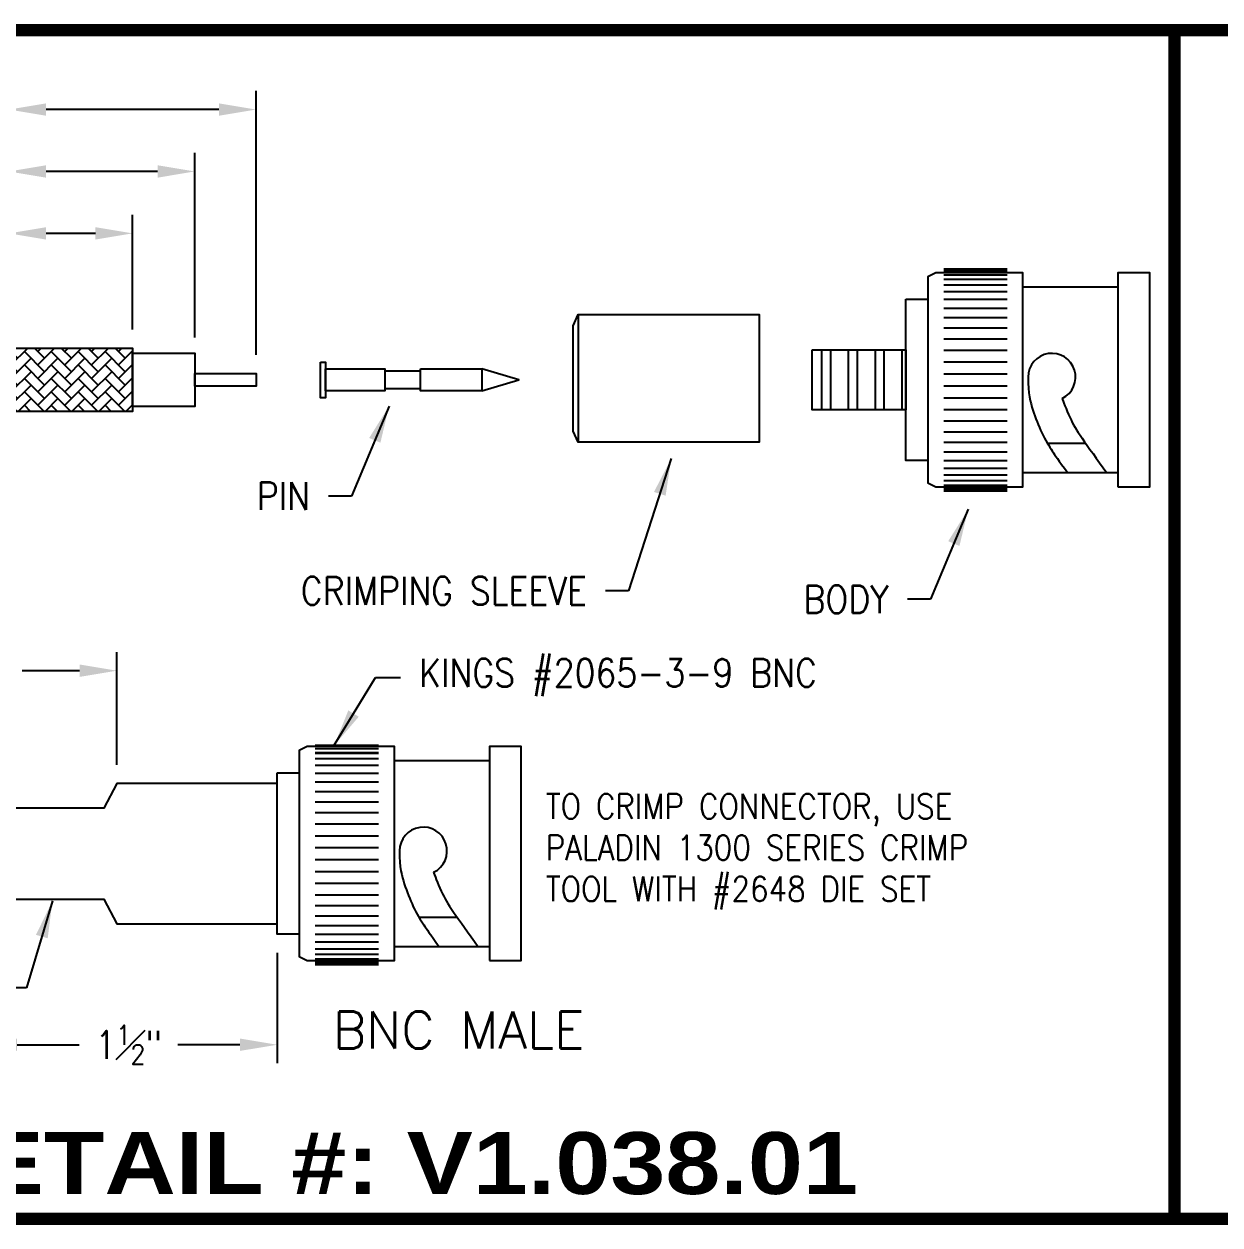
# Model space of a CAD drawing. Header units: inches. Extents: x 0 to 36.7, y 0 to 29.3.
# Drawn here: x 13.326 to 16.345, y 16.134 to 19.166 of the extents above; entities that cross this region are included whole.
import ezdxf
from ezdxf.enums import TextEntityAlignment as Align

# ---------------------------------------------------------------- set-up
doc = ezdxf.new("R2010")
doc.units = ezdxf.units.IN
doc.header["$MEASUREMENT"] = 0
for name, color, linetype in [('CABLE', 7, 'Continuous'), ('CONN', 7, 'Continuous'), ('CONN-TXT', 7, 'Continuous'), ('HEAT SHRINK', 7, 'Continuous')]:
    doc.layers.add(name, color=color, linetype=linetype)
doc.styles.add('Arial Black', font='')
doc.styles.add('ROMANS', font='romans', dxfattribs={"width": 0.875})
doc.styles.get('Arial Black').set_extended_font_data('Arial Black')
doc.dimstyles.new('CONN2', dxfattribs={"dimscale": 0.75, "dimtxt": 0.09375, "dimasz": 0.125, "dimexe": 0.0625, "dimexo": 0.0625, "dimgap": 0.0625, "dimtad": 0, "dimdec": 3, "dimzin": 4, "dimdsep": 46, "dimtxsty": 'ROMANS', "dimcen": 0.0625, "dimadec": 0, "dimazin": 0, "dimtfac": 1, "dimtdec": 3, "dimtofl": 0, "dimtmove": 0, "dimatfit": 3, "dimfxl": 1, "dimtolj": 1, "dimtzin": 0, "dimarcsym": 0})

# ---------------------------------------------------------------- blocks, each defined once
blk = doc.blocks.new('Y1.038.01')
at = {"layer": 'CONN', "const_width": 0.0312}
blk.add_lwpolyline([(0, 0), (4, 0), (4, 3), (0, 3)], close=True, dxfattribs=at)
blk = doc.blocks.new('*D12')
at = {"layer": 'CONN-TXT', "color": 0, "lineweight": -2, "transparency": 16777216}
for p, q in [((1.0575, 2.2639), (1.0575, 2.8466)), ((1.6815, 2.1804), (1.6815, 2.8466)), ((1.0575, 2.7997), (0.8968, 2.7997)), ((1.5877, 2.7997), (1.1513, 2.7997))]:
    blk.add_line(p, q, dxfattribs=at)
at = {"layer": 'CONN-TXT', "color": 0, "transparency": 16777216}
for points in [[(1.1513, 2.8153), (1.1513, 2.7841), (1.0575, 2.7997)], [(1.5877, 2.8153), (1.5877, 2.7841), (1.6815, 2.7997)]]:
    blk.add_solid(points, dxfattribs=at)
at = {"layer": 'Defpoints', "color": 0, "transparency": 16777216}
for p in [(1.0575, 2.7997), (1.0575, 2.217), (1.6815, 2.1335)]:
    blk.add_point(p, dxfattribs=at)
at = {"layer": 'CONN-TXT', "color": 0, "transparency": 16777216, "insert": (0.5134, 2.7997), "char_height": 0.070312, "attachment_point": 5, "style": 'ROMANS'}
blk.add_mtext('\\A1;.624" (5/8")', dxfattribs=at)
blk = doc.blocks.new('*D13')
at = {"layer": 'CONN-TXT', "color": 0, "lineweight": -2, "transparency": 16777216}
for p, q in [((1.0575, 2.2639), (1.0575, 2.6903)), ((1.5265, 2.2243), (1.5265, 2.6903)), ((1.0575, 2.6435), (0.9638, 2.6435)), ((1.4327, 2.6435), (1.1513, 2.6435))]:
    blk.add_line(p, q, dxfattribs=at)
at = {"layer": 'CONN-TXT', "color": 0, "transparency": 16777216}
for points in [[(1.1513, 2.6591), (1.1513, 2.6278), (1.0575, 2.6435)], [(1.4327, 2.6591), (1.4327, 2.6278), (1.5265, 2.6435)]]:
    blk.add_solid(points, dxfattribs=at)
at = {"layer": 'Defpoints', "color": 0, "transparency": 16777216}
for p in [(1.0575, 2.6435), (1.0575, 2.217), (1.5265, 2.1775)]:
    blk.add_point(p, dxfattribs=at)
at = {"layer": 'CONN-TXT', "color": 0, "transparency": 16777216, "insert": (0.5134, 2.6435), "char_height": 0.070312, "attachment_point": 5, "style": 'ROMANS'}
blk.add_mtext('\\A1;.469" (15/32")', dxfattribs=at)
blk = doc.blocks.new('*D14')
at = {"layer": 'CONN-TXT', "color": 0, "lineweight": -2, "transparency": 16777216}
for p, q in [((1.0575, 2.2639), (1.0575, 2.5341)), ((1.3695, 2.2444), (1.3695, 2.5341)), ((1.0575, 2.4872), (0.9638, 2.4872)), ((1.2758, 2.4872), (1.1513, 2.4872))]:
    blk.add_line(p, q, dxfattribs=at)
at = {"layer": 'CONN-TXT', "color": 0, "transparency": 16777216}
for points in [[(1.1513, 2.5028), (1.1513, 2.4716), (1.0575, 2.4872)], [(1.2758, 2.5028), (1.2758, 2.4716), (1.3695, 2.4872)]]:
    blk.add_solid(points, dxfattribs=at)
at = {"layer": 'Defpoints', "color": 0, "transparency": 16777216}
for p in [(1.0575, 2.4872), (1.0575, 2.217), (1.3695, 2.1975)]:
    blk.add_point(p, dxfattribs=at)
at = {"layer": 'CONN-TXT', "color": 0, "transparency": 16777216, "insert": (0.5469, 2.4872), "char_height": 0.070312, "attachment_point": 5, "style": 'ROMANS'}
blk.add_mtext('\\A1;.312" (5/16")', dxfattribs=at)
blk = doc.blocks.new('*D15')
at = {"layer": 'CONN-TXT', "color": 0, "lineweight": -2, "transparency": 16777216}
for p, q in [((0.6619, 1.0837), (0.6619, 1.4302)), ((1.3298, 1.1454), (1.3298, 1.4302)), ((0.7556, 1.3834), (0.9004, 1.3834)), ((1.2361, 1.3834), (1.0913, 1.3834))]:
    blk.add_line(p, q, dxfattribs=at)
at = {"layer": 'CONN-TXT', "color": 0, "transparency": 16777216}
for points in [[(0.7556, 1.399), (0.7556, 1.3677), (0.6619, 1.3834)], [(1.2361, 1.399), (1.2361, 1.3677), (1.3298, 1.3834)]]:
    blk.add_solid(points, dxfattribs=at)
at = {"layer": 'Defpoints', "color": 0, "transparency": 16777216}
for p in [(0.6619, 1.3834), (1.3298, 1.0985, 0.2698), (0.6619, 1.0368, 0.2698)]:
    blk.add_point(p, dxfattribs=at)
at = {"layer": 'CONN-TXT', "color": 0, "transparency": 16777216, "insert": (0.9958, 1.3834), "char_height": 0.07031, "attachment_point": 5, "style": 'ROMANS'}
blk.add_mtext('\\A1;2"', dxfattribs=at)
blk = doc.blocks.new('*D16')
at = {"layer": 'CONN-TXT', "color": 0, "lineweight": -2, "transparency": 16777216}
for p, q in [((0.9846, 0.7597), (0.9846, 0.3924)), ((1.7346, 0.6713), (1.7346, 0.3924)), ((1.0783, 0.4393), (1.2352, 0.4393)), ((1.6408, 0.4393), (1.484, 0.4393))]:
    blk.add_line(p, q, dxfattribs=at)
at = {"layer": 'CONN-TXT', "color": 0, "transparency": 16777216}
for points in [[(1.0783, 0.4549), (1.0783, 0.4237), (0.9846, 0.4393)], [(1.6408, 0.4549), (1.6408, 0.4237), (1.7346, 0.4393)]]:
    blk.add_solid(points, dxfattribs=at)
at = {"layer": 'Defpoints', "color": 0, "transparency": 16777216}
for p in [(0.9846, 0.8065, 0.2698), (1.7346, 0.7182, 0.2698), (1.7346, 0.4393)]:
    blk.add_point(p, dxfattribs=at)
at = {"layer": 'CONN-TXT', "color": 0, "transparency": 16777216, "insert": (1.3596, 0.4393), "char_height": 0.070312, "attachment_point": 5, "style": 'ROMANS'}
blk.add_mtext('\\A1;\\A1;1{\\H0.7x;\\S1#2;}"', dxfattribs=at)
blk = doc.blocks.new('V1.038.01')
at = {"layer": 'CABLE'}
h = blk.add_hatch(dxfattribs=at)
h.set_pattern_fill('AR-HBONE', color=256, scale=0.006, style=0)
h.set_pattern_definition([(45, (-1.0985, -1.007512), (3e-18, 0.03394113), [0.072, -0.024]), (135, (-1.08153, -0.99054), (3e-18, 0.03394113), [0.072, -0.024])])
h.paths.add_polyline_path([(1.0575, 2.1975), (1.3695, 2.1975), (1.3695, 2.0375), (1.0575, 2.0375)])
at = {"layer": 'CONN'}
h = blk.add_hatch(dxfattribs=at)
h.set_pattern_fill('ANSI32', color=256, scale=0.18, angle=45, style=0)
h.set_pattern_definition([(90, (-1.0625, -1.00751), (-0.0675, 7e-18), []), (90, (-1.04, -0.98501), (-0.0675, 7e-18), [])])
h.paths.add_polyline_path([(3.0855, 2.1935), (3.3215, 2.1935), (3.3215, 2.0415), (3.0855, 2.0415)])
blk.add_line((2.4945, 2.2823), (2.4945, 1.9598))
blk.add_lwpolyline([(2.4824, 2.2538), (2.4824, 2.2538), (2.4945, 2.2823), (2.9514, 2.2823), (2.9514, 1.9598), (2.4945, 1.9598), (2.4824, 1.9883), (2.4824, 1.9883)], close=True)
at = {"layer": 'CABLE'}
for points in [[(1.0575, 2.1975), (1.3695, 2.1975), (1.3695, 2.0375), (1.0575, 2.0375)], [(1.3695, 2.185), (1.5265, 2.185), (1.5265, 2.05), (1.3695, 2.05)], [(1.5265, 2.1335), (1.6815, 2.1335), (1.6815, 2.1015), (1.5265, 2.1015)]]:
    blk.add_lwpolyline(points, close=True, dxfattribs=at)
at = {"layer": 'CONN', "const_width": 0.0312}
blk.add_lwpolyline([(0, 0), (4, 0), (4, 3), (0, 3)], close=True, dxfattribs=at)
at = {"layer": 'CONN'}
for points in [[(3.4175, 2.3975), (3.5775, 2.3975)], [(3.6305, 2.1244), (3.6308, 2.1094), (3.6315, 2.0962), (3.6326, 2.0847), (3.6342, 2.0744), (3.636, 2.0652), (3.6381, 2.0567), (3.6403, 2.0489), (3.6427, 2.0413), (3.6453, 2.0338), (3.6478, 2.0263), (3.6505, 2.0189), (3.6533, 2.0116), (3.6562, 2.0044), (3.6591, 1.9973), (3.6622, 1.9904), (3.6654, 1.9836), (3.6686, 1.9771), (3.672, 1.9707), (3.6754, 1.9646), (3.6787, 1.9587), (3.6821, 1.9531), (3.6854, 1.9477), (3.6886, 1.9427), (3.6916, 1.938), (3.6945, 1.9336), (3.6975, 1.9292), (3.7008, 1.9244), (3.7047, 1.9188), (3.7094, 1.9122), (3.7152, 1.9042), (3.7222, 1.8944), (3.7308, 1.8825)], [(3.7167, 2.0704), (3.7175, 2.0678), (3.719, 2.0637), (3.721, 2.0583), (3.7235, 2.0519), (3.7263, 2.0449), (3.7293, 2.0375), (3.7325, 2.0301), (3.7357, 2.0229), (3.7389, 2.0162), (3.7421, 2.0098), (3.7454, 2.0037), (3.749, 1.9976), (3.7528, 1.9913), (3.7571, 1.9847), (3.7618, 1.9776), (3.7671, 1.9699), (3.7731, 1.9613), (3.7796, 1.952), (3.7868, 1.9419), (3.7945, 1.9312), (3.8026, 1.9198), (3.8112, 1.9079), (3.8202, 1.8954), (3.8295, 1.8825)], [(3.6818, 1.9575), (3.7754, 1.9575)], [(2.0436, 0.9286), (2.0439, 0.9136), (2.0446, 0.9004), (2.0457, 0.8888), (2.0473, 0.8786), (2.0491, 0.8693), (2.0512, 0.8609), (2.0534, 0.853), (2.0558, 0.8455), (2.0583, 0.8379), (2.0609, 0.8305), (2.0636, 0.8231), (2.0664, 0.8158), (2.0693, 0.8086), (2.0722, 0.8015), (2.0753, 0.7946), (2.0785, 0.7878), (2.0817, 0.7813), (2.0851, 0.7749), (2.0885, 0.7688), (2.0918, 0.7629), (2.0952, 0.7573), (2.0985, 0.7519), (2.1017, 0.7469), (2.1047, 0.7422), (2.1076, 0.7378), (2.1106, 0.7333), (2.1139, 0.7285), (2.1178, 0.723), (2.1225, 0.7164), (2.1283, 0.7084), (2.1353, 0.6986), (2.1439, 0.6867)], [(2.1298, 0.8746), (2.1306, 0.872), (2.1321, 0.8679), (2.1341, 0.8625), (2.1366, 0.8561), (2.1394, 0.8491), (2.1424, 0.8417), (2.1456, 0.8343), (2.1488, 0.8271), (2.152, 0.8204), (2.1552, 0.814), (2.1585, 0.8079), (2.1621, 0.8017), (2.1659, 0.7955), (2.1702, 0.7889), (2.1749, 0.7818), (2.1802, 0.774), (2.1862, 0.7655), (2.1927, 0.7562), (2.1999, 0.7461), (2.2076, 0.7353), (2.2157, 0.724), (2.2243, 0.712), (2.2333, 0.6996), (2.2426, 0.6867)]]:
    blk.add_lwpolyline(points, dxfattribs=at)
at = {"layer": 'CONN', "extrusion": (0, -0.108119, 0.994138)}
for points, elevation in [([(3.4175, 2.3851), (3.5775, 2.3851)], -0.2289), ([(1.8306, 1.2009), (1.9906, 1.2009)], 0.1712)]:
    blk.add_lwpolyline(points, dxfattribs=dict(at, elevation=elevation))
at = {"layer": 'CONN'}
for points in [[(3.3975, 1.8475), (3.6175, 1.8475), (3.6175, 2.3875), (3.3975, 2.3875), (3.3775, 2.3775), (3.3775, 1.8575)], [(3.8575, 1.8475), (3.9375, 1.8475), (3.9375, 2.3875), (3.8575, 2.3875)], [(3.6175, 2.3525), (3.8575, 2.3525), (3.8575, 1.8825), (3.6175, 1.8825)], [(3.3215, 2.321), (3.3775, 2.321), (3.3775, 1.914), (3.3215, 1.914)], [(3.0855, 2.1935), (3.3215, 2.1935), (3.3215, 2.0415), (3.0855, 2.0415)], [(1.8445, 2.1625), (1.8565, 2.1625), (1.8565, 2.0725), (1.8445, 2.0725)], [(1.8565, 2.1455), (2.0065, 2.1455), (2.0065, 2.0895), (1.8565, 2.0895)], [(2.0965, 2.1395), (2.0065, 2.1395), (2.0065, 2.0955), (2.0965, 2.0955)], [(2.0965, 2.1455), (2.2515, 2.1455), (2.2515, 2.0895), (2.0965, 2.0895)], [(2.2515, 2.1455), (2.2515, 2.0895), (2.3445, 2.1175)]]:
    blk.add_lwpolyline(points, close=True, dxfattribs=at)
at = {"layer": 'CONN', "extrusion": (0, -0.21497, 0.976621)}
for points, elevation in [([(3.4175, 2.348), (3.5775, 2.348)], -0.4552), ([(1.8306, 1.2381), (1.9906, 1.2381)], 0.0654)]:
    blk.add_lwpolyline(points, dxfattribs=dict(at, elevation=elevation))
at = {"layer": 'CONN', "extrusion": (0, -0.319302, 0.947653)}
for points, elevation in [([(3.4175, 2.2866), (3.5775, 2.2866)], -0.6761), ([(1.8306, 1.2396), (1.9906, 1.2396)], -0.0386)]:
    blk.add_lwpolyline(points, dxfattribs=dict(at, elevation=elevation))
at = {"layer": 'CONN', "extrusion": (0, -0.419889, 0.907575)}
for points, elevation in [([(3.4175, 2.2018), (3.5775, 2.2018)], -0.8891), ([(1.8306, 1.2298), (1.9906, 1.2298)], -0.1421)]:
    blk.add_lwpolyline(points, dxfattribs=dict(at, elevation=elevation))
at = {"layer": 'CONN', "extrusion": (0, -0.515554, 0.856857)}
for points, elevation in [([(3.4175, 2.0944), (3.5775, 2.0944)], -1.0917), ([(1.8306, 1.2088), (1.9906, 1.2088)], -0.244)]:
    blk.add_lwpolyline(points, dxfattribs=dict(at, elevation=elevation))
at = {"layer": 'CONN', "extrusion": (0, -0.605174, 0.796093)}
for points, elevation in [([(3.4175, 1.9657), (3.5775, 1.9657)], -1.2814), ([(1.8306, 1.177), (1.9906, 1.177)], -0.343)]:
    blk.add_lwpolyline(points, dxfattribs=dict(at, elevation=elevation))
at = {"layer": 'CONN', "extrusion": (0, -0.687699, 0.725995)}
for points, elevation in [([(3.4175, 1.8173), (3.5775, 1.8173)], -1.4562), ([(1.8306, 1.1347), (1.9906, 1.1347)], -0.438)]:
    blk.add_lwpolyline(points, dxfattribs=dict(at, elevation=elevation))
at = {"layer": 'CONN', "extrusion": (0, -0.762162, 0.647386)}
for points, elevation in [([(3.4175, 1.6508), (3.5775, 1.6508)], -1.6139), ([(1.8306, 1.0823), (1.9906, 1.0823)], -0.5278)]:
    blk.add_lwpolyline(points, dxfattribs=dict(at, elevation=elevation))
at = {"layer": 'CONN', "extrusion": (0, -0.827689, 0.561187)}
for points, elevation in [([(3.4175, 1.4683), (3.5775, 1.4683)], -1.7526), ([(1.8306, 1.0205), (1.9906, 1.0205)], -0.6115)]:
    blk.add_lwpolyline(points, dxfattribs=dict(at, elevation=elevation))
at = {"layer": 'CONN', "extrusion": (0, -0.883512, 0.468408)}
for points, elevation in [([(3.4175, 1.2718), (3.5775, 1.2718)], -1.8708), ([(1.8306, 0.9501), (1.9906, 0.9501)], -0.6879)]:
    blk.add_lwpolyline(points, dxfattribs=dict(at, elevation=elevation))
at = {"layer": 'CONN', "extrusion": (0, -0.928977, 0.370138)}
for points, elevation in [([(3.4175, 1.0638), (3.5775, 1.0638)], -1.9671), ([(1.8306, 0.8718), (1.9906, 0.8718)], -0.7564)]:
    blk.add_lwpolyline(points, dxfattribs=dict(at, elevation=elevation))
at = {"layer": 'CONN', "extrusion": (0, -0.96355, 0.267528)}
for points, elevation in [([(3.4175, 0.8465), (3.5775, 0.8465)], -2.0403), ([(1.8306, 0.7865), (1.9906, 0.7865)], -0.8159)]:
    blk.add_lwpolyline(points, dxfattribs=dict(at, elevation=elevation))
at = {"layer": 'CONN', "extrusion": (0, -0.986827, 0.161782)}
for points, elevation in [([(3.4175, 0.6226), (3.5775, 0.6226)], -2.0896), ([(1.8306, 0.6953), (1.9906, 0.6953)], -0.8659)]:
    blk.add_lwpolyline(points, dxfattribs=dict(at, elevation=elevation))
at = {"layer": 'CONN', "extrusion": (0, -0.998533, 0.054139)}
for points, elevation in [([(3.4175, 0.3946), (3.5775, 0.3946)], -2.1144), ([(1.8306, 0.5993), (1.9906, 0.5993)], -0.9057)]:
    blk.add_lwpolyline(points, dxfattribs=dict(at, elevation=elevation))
at = {"layer": 'CONN', "extrusion": (0, -0.998533, -0.054139)}
for points, elevation in [([(3.4175, 0.1654), (3.5775, 0.1654)], -2.1144), ([(1.8306, 0.4995), (1.9906, 0.4995)], -0.9349)]:
    blk.add_lwpolyline(points, dxfattribs=dict(at, elevation=elevation))
at = {"layer": 'CONN', "extrusion": (0, -0.986827, -0.161782)}
for points, elevation in [([(3.4175, -0.0626), (3.5775, -0.0626)], -2.0896), ([(1.8306, 0.3971), (1.9906, 0.3971)], -0.9532)]:
    blk.add_lwpolyline(points, dxfattribs=dict(at, elevation=elevation))
at = {"layer": 'CONN', "extrusion": (0, -0.96355, -0.267528)}
for points, elevation in [([(3.4175, -0.2865), (3.5775, -0.2865)], -2.0403), ([(1.8306, 0.2934), (1.9906, 0.2934)], -0.9603)]:
    blk.add_lwpolyline(points, dxfattribs=dict(at, elevation=elevation))
at = {"layer": 'CONN', "extrusion": (0, -0.928977, -0.370138)}
for points, elevation in [([(3.4175, -0.5038), (3.5775, -0.5038)], -1.9671), ([(1.8306, 0.1895), (1.9906, 0.1895)], -0.9561)]:
    blk.add_lwpolyline(points, dxfattribs=dict(at, elevation=elevation))
at = {"layer": 'CONN', "extrusion": (0, -0.883512, -0.468408)}
for points, elevation in [([(3.4175, -0.7118), (3.5775, -0.7118)], -1.8708), ([(1.8306, 0.0866), (1.9906, 0.0866)], -0.9407)]:
    blk.add_lwpolyline(points, dxfattribs=dict(at, elevation=elevation))
at = {"layer": 'CONN', "extrusion": (0, -0.827689, -0.561187)}
for points, elevation in [([(3.4175, -0.9083), (3.5775, -0.9083)], -1.7526), ([(1.8306, -0.0139), (1.9906, -0.0139)], -0.9143)]:
    blk.add_lwpolyline(points, dxfattribs=dict(at, elevation=elevation))
at = {"layer": 'CONN', "extrusion": (0, -0.762162, -0.647386)}
for points, elevation in [([(3.4175, -1.0908), (3.5775, -1.0908)], -1.6139), ([(1.8306, -0.1111), (1.9906, -0.1111)], -0.8771)]:
    blk.add_lwpolyline(points, dxfattribs=dict(at, elevation=elevation))
at = {"layer": 'CONN', "extrusion": (0, -0.687699, -0.725995)}
for points, elevation in [([(3.4175, -1.2573), (3.5775, -1.2573)], -1.4562), ([(1.8306, -0.2036), (1.9906, -0.2036)], -0.8297)]:
    blk.add_lwpolyline(points, dxfattribs=dict(at, elevation=elevation))
at = {"layer": 'CONN', "extrusion": (0, -0.605174, -0.796093)}
for points, elevation in [([(3.4175, -1.4057), (3.5775, -1.4057)], -1.2814), ([(1.8306, -0.2905), (1.9906, -0.2905)], -0.7726)]:
    blk.add_lwpolyline(points, dxfattribs=dict(at, elevation=elevation))
at = {"layer": 'CONN', "extrusion": (0, -0.515554, -0.856857)}
for points, elevation in [([(3.4175, -1.5344), (3.5775, -1.5344)], -1.0917), ([(1.8306, -0.3706), (1.9906, -0.3706)], -0.7063)]:
    blk.add_lwpolyline(points, dxfattribs=dict(at, elevation=elevation))
at = {"layer": 'CONN', "extrusion": (0, -0.419889, -0.907575)}
for points, elevation in [([(3.4175, -1.6418), (3.5775, -1.6418)], -0.8891), ([(1.8306, -0.4432), (1.9906, -0.4432)], -0.6319)]:
    blk.add_lwpolyline(points, dxfattribs=dict(at, elevation=elevation))
at = {"layer": 'CONN', "extrusion": (0, -0.319302, -0.947653)}
for points, elevation in [([(3.4175, -1.7266), (3.5775, -1.7266)], -0.6761), ([(1.8306, -0.5073), (1.9906, -0.5073)], -0.55)]:
    blk.add_lwpolyline(points, dxfattribs=dict(at, elevation=elevation))
at = {"layer": 'CONN', "extrusion": (0, -0.21497, -0.976621)}
for points, elevation in [([(3.4175, -1.788), (3.5775, -1.788)], -0.4552), ([(1.8306, -0.5621), (1.9906, -0.5621)], -0.4616)]:
    blk.add_lwpolyline(points, dxfattribs=dict(at, elevation=elevation))
at = {"layer": 'CONN', "extrusion": (0, -0.108119, -0.994138)}
for points, elevation in [([(3.4175, -1.8251), (3.5775, -1.8251)], -0.2289), ([(1.8306, -0.6071), (1.9906, -0.6071)], -0.3679)]:
    blk.add_lwpolyline(points, dxfattribs=dict(at, elevation=elevation))
at = {"layer": 'CONN', "extrusion": (0, 8.88178e-16, -1)}
blk.add_lwpolyline([(-3.4175, 1.8375), (-3.5775, 1.8375)], dxfattribs=at)
at = {"layer": 'CONN', "elevation": 0.2698}
for points in [[(1.8106, 0.6517), (2.0306, 0.6517), (2.0306, 1.1917), (1.8106, 1.1917), (1.7906, 1.1817), (1.7906, 0.6617)], [(2.2706, 0.6517), (2.3506, 0.6517), (2.3506, 1.1917), (2.2706, 1.1917)], [(2.0306, 1.1567), (2.2706, 1.1567), (2.2706, 0.6867), (2.0306, 0.6867)], [(1.7346, 1.1252), (1.7906, 1.1252), (1.7906, 0.7182), (1.7346, 0.7182)]]:
    blk.add_lwpolyline(points, close=True, dxfattribs=at)
for points in [[(1.8306, 1.177), (1.9906, 1.177)], [(2.0949, 0.7617), (2.1885, 0.7617)]]:
    blk.add_lwpolyline(points, dxfattribs=at)
at = {"layer": 'CONN', "extrusion": (0, 8.88178e-16, -1), "elevation": -0.2698}
blk.add_lwpolyline([(-1.8306, 0.6417), (-1.9906, 0.6417)], dxfattribs=at)
at = {"layer": 'CONN'}
for centre in [(3.6905, 2.1244), (2.1036, 0.9286, 0.2698)]:
    blk.add_arc(centre, 0.06, 295.8822, 180, dxfattribs=at)
at = {"layer": 'HEAT SHRINK'}
blk.add_lwpolyline([(1.7346, 1.0985), (1.3298, 1.0985), (1.2968, 1.0368), (0.9846, 1.0368), (0.9846, 0.8065), (1.2968, 0.8065), (1.3298, 0.7448), (1.7346, 0.7448)], dxfattribs=at)
at = {"layer": 'CONN-TXT', "style": 'ROMANS'}
blk.add_text('BNC MALE', height=0.09375, dxfattribs=at).set_placement((2.1928, 0.5232), align=Align.TOP_CENTER)
at = {"layer": 'CONN-TXT', "style": 'Arial Black'}
blk.add_text('DETAIL #: V1.038.01', height=0.15625, dxfattribs=at).set_placement((2, 0.0156), align=Align.BOTTOM_CENTER)
at = {"layer": 'CONN-TXT', "style": 'ROMANS'}
for s, insert, char_height, attachment_point in [('PIN', (1.8175, 1.8242), 0.07031, 6), ('CRIMPING SLEEVE', (2.5165, 1.5848), 0.070312, 6), ('BODY', (3.2793, 1.5636), 0.07031, 6), ('KINGS #2065-3-9 BNC', (2.0928, 1.3662), 0.070312, 4)]:
    blk.add_mtext(s, dxfattribs=dict(at, insert=insert, char_height=char_height, attachment_point=attachment_point))
at = {"layer": 'CONN-TXT', "insert": (2.4129, 1.0722), "char_height": 0.0625, "width": 1.765625, "attachment_point": 1, "style": 'ROMANS'}
blk.add_mtext('TO CRIMP CONNECTOR, USE \\PPALADIN 1300 SERIES CRIMP \\PTOOL WITH #2648 DIE SET', dxfattribs=at)
at = {"layer": 'CONN-TXT'}
for base, p1, text, picture, middle in [((1.0575, 2.7997), (1.6815, 2.1335), '<>" (5/8")', '*D12', (0.5134, 2.7997)), ((1.0575, 2.6435), (1.5265, 2.1775), '<>" (15/32")', '*D13', (0.5134, 2.6435)), ((1.0575, 2.4872), (1.3695, 2.1975), '<>" (5/16")', '*D14', (0.5469, 2.4872))]:
    dim = blk.add_linear_dim(base=base, p1=p1, p2=(1.0575, 2.217), text=text, dimstyle='CONN2', dxfattribs=at)
    dim.commit()
    dim.dimension.update_dxf_attribs({"geometry": picture, "text_midpoint": middle, "dimtype": 128})
for base, p1, p2, text, picture, middle in [((0.6619, 1.3834), (1.3298, 1.0985, 0.2698), (0.6619, 1.0368, 0.2698), '2"', '*D15', (0.9958, 1.3834)), ((1.7346, 0.4393), (0.9846, 0.8065, 0.2698), (1.7346, 0.7182, 0.2698), '\\A1;1{\\H0.7x;\\S1#2;}"', '*D16', (1.3596, 0.4393))]:
    dim = blk.add_linear_dim(base=base, p1=p1, p2=p2, text=text, dimstyle='CONN2', dxfattribs=at)
    dim.commit()
    dim.dimension.update_dxf_attribs({"geometry": picture, "text_midpoint": middle})
at = {"layer": 'CONN-TXT', "annotation_type": 0, "has_hookline": 1}
for points, hookline_direction, text_width in [([(2.0174, 2.0513), (1.9224, 1.8242), (1.8644, 1.8242)], 1, 0.126), ([(2.7297, 1.919), (2.6214, 1.5848), (2.5633, 1.5848)], 1, 0.8027), ([(3.4793, 1.7907), (3.3842, 1.5636), (3.3262, 1.5636)], 1, 0.2256), ([(1.8789, 1.1951), (1.983, 1.3662), (2.0459, 1.3662)], 0, 1.125), ([(1.1674, 0.8022, 0.2698), (1.1022, 0.5829, 0.2698), (0.8572, 0.5829, 0.2698)], 1, 0.5947)]:
    blk.add_leader(points, dimstyle='CONN2', override={"dimgap": 0.0625, "dimtad": 0}, dxfattribs=dict(at, hookline_direction=hookline_direction, text_width=text_width))

msp = doc.modelspace()

# ---------------------------------------------------------------- block references
for name, p in [('V1.038.01', (12.23, 16.15)), ('Y1.038.01', (16.23, 16.15))]:
    msp.add_blockref(name, p)

doc.saveas('drawing.dxf')
